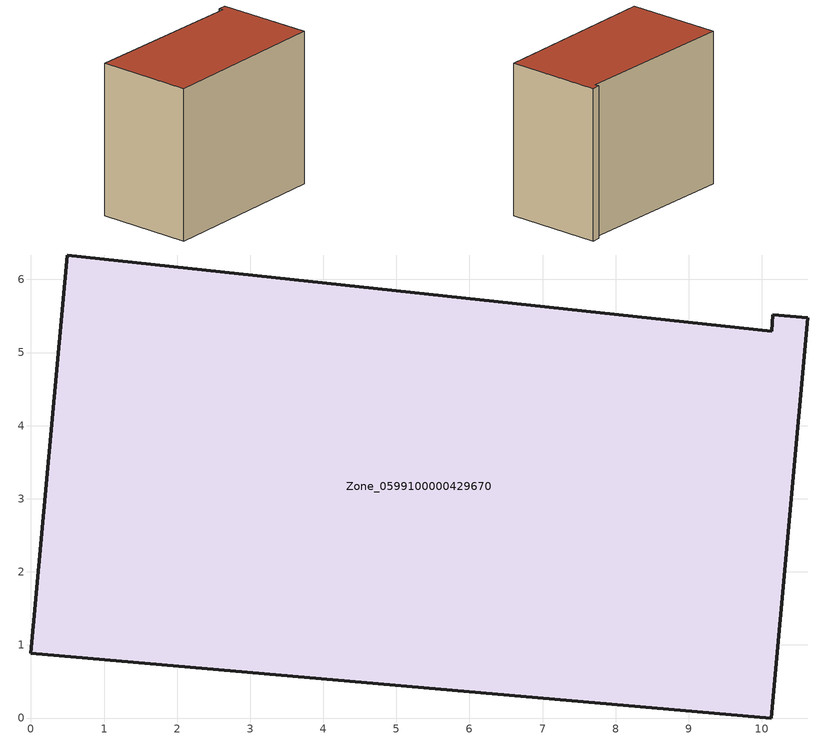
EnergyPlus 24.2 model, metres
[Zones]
Zone_0599100000429670
 floor ground (C_G): 10.14,5.29 10.15,5.52 10.62,5.48 10.13,0 0,0.88 0.49,6.33 z0
 wall outside (C_F): 0,0.88 10.13,0 10.62,5.48 10.15,5.52 10.14,5.29 0.49,6.33 0,0.88 z0:8.82
 roof outside (C_R): 10.14,5.29 0.49,6.33 0,0.88 10.13,0 10.62,5.48 10.15,5.52 z8.82
[BUILDING]
Pand.0599100000429670: North Axis=0; Terrain=City; Loads Convergence Tolerance Value=0.04; Temperature Convergence Tolerance Value=0.4; Solar Distribution=FullExterior; Maximum Number of Warmup Days=25; Minimum Number of Warmup Days=1
[Site:Location]
Rotterdam.The.Hague.AP_ZH_NLD Design_Conditions: Latitude=51.96; Longitude=4.45; Time Zone=1; Elevation=-4.5
[SITE:GROUNDTEMPERATURE:BUILDINGSURFACE]
18, 18, 18, 18, 18, 18, 18, 18, 18, 18, 18, 18
[MATERIAL] Thermal Absorptance=0.9; Solar Absorptance=0.7; Visible Absorptance=0.7
Name | Roughness | Thickness | Conductivity | Density | Specific Heat
G.TC.2006-2014 | MediumSmooth | 0.15 | 0.06 | 540 | 1210
F.TC.2006-2014 | Rough | 0.3 | 0.12 | 1920 | 840
R.TC.2006-2014 | MediumRough | 0.2 | 0.08 | 1500 | 1000
[CONSTRUCTION]
C_G: G.TC.2006-2014
C_F: F.TC.2006-2014
C_R: R.TC.2006-2014
[ZONE]
Zone_0599100000429670: Type=1; Multiplier=1; Ceiling Height=Autocalculate; Volume=Autocalculate; Floor Area=autocalculate; Part of Total Floor Area=Yes
[ZONEINFILTRATION:DESIGNFLOWRATE]
Infil_Zone_0599100000429670: Zone or ZoneList or Space or SpaceList=Zone_0599100000429670; Schedule=AlwaysOn; Design Flow Rate Calculation Method=Flow/Area; Flow Rate per Floor Area=0.0015; Constant Term Coefficient=1; Temperature Term Coefficient=0; Velocity Term Coefficient=0; Velocity Squared Term Coefficient=0
[HVACTEMPLATE:ZONE:IDEALLOADSAIRSYSTEM]
Zone_0599100000429670: Maximum Heating Supply Air Temperature=50; Minimum Cooling Supply Air Temperature=13; Maximum Heating Supply Air Humidity Ratio=0.0156; Minimum Cooling Supply Air Humidity Ratio=0.0077; Heating Limit=NoLimit; Cooling Limit=NoLimit; Dehumidification Control Type=ConstantSensibleHeatRatio; Cooling Sensible Heat Ratio=0.7; Dehumidification Setpoint=60; Humidification Control Type=None; Humidification Setpoint=30; Outdoor Air Method=None; Outdoor Air Flow Rate per Person=0.00944; Outdoor Air Flow Rate per Zone Floor Area=0; Outdoor Air Flow Rate per Zone=0; Demand Controlled Ventilation Type=None; Outdoor Air Economizer Type=NoEconomizer; Heat Recovery Type=None; Sensible Heat Recovery Effectiveness=0.7; Latent Heat Recovery Effectiveness=0.65
[ZONECONTROL:THERMOSTAT]
ThermostatControl_Zone_0599100000429670: Zone or ZoneList=Zone_0599100000429670; Control Type Schedule=DualSetpointControlType; Control 1=Thermostat_Zone_0599100000429670; Temperature Difference Between Cutout And Setpoint=0
[THERMOSTATSETPOINT:DUALSETPOINT]
Thermostat_Zone_0599100000429670: Heating Setpoint Temperature Schedule=HeatingSetpoint_Zone_0599100000429670; Cooling Setpoint Temperature Schedule=CoolingSetpoint_Zone_0599100000429670
[SCHEDULE:COMPACT]
HeatingSetpoint_Zone_0599100000429670: Through: 12/31, For: AllDays, Until: 24:00, 21
CoolingSetpoint_Zone_0599100000429670: Through: 12/31, For: AllDays, Until: 24:00, 24
DualSetpointControlType: Through: 12/31, For: AllDays, Until: 24:00, 4
AlwaysOn: Through: 12/31, For: AllDays, Until: 24:00, 1
